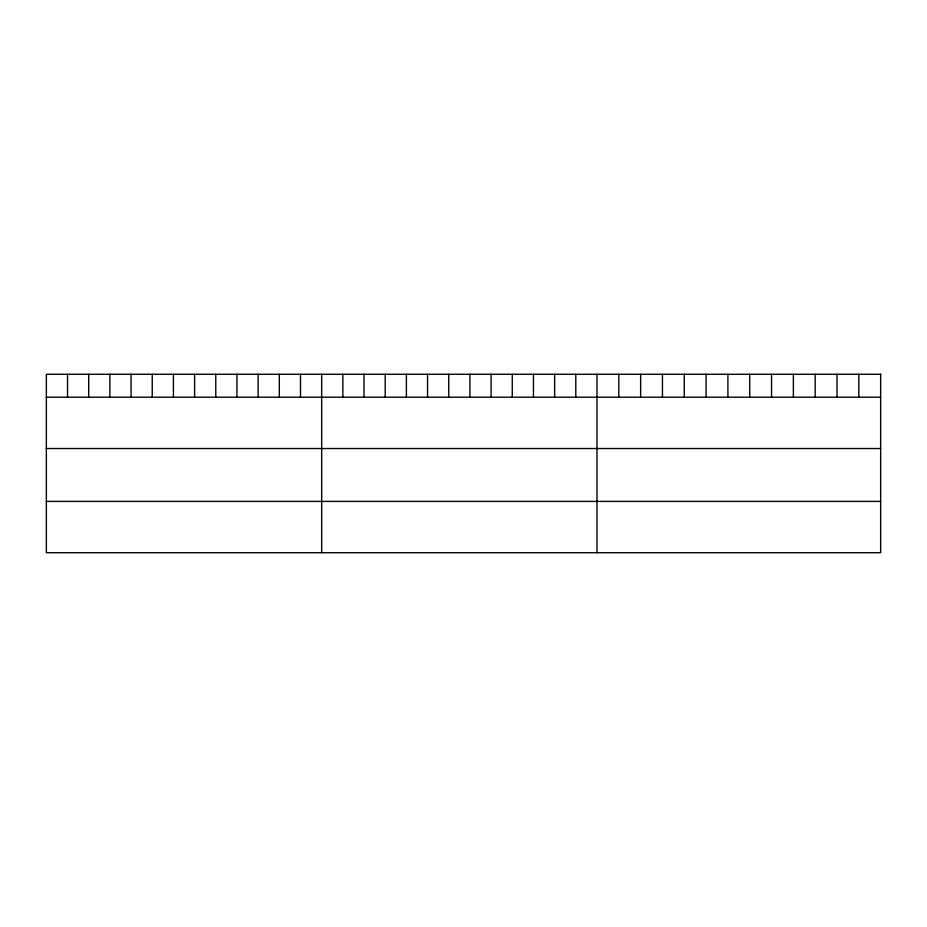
<?xml version="1.0" encoding="UTF-8"?>
<svg xmlns="http://www.w3.org/2000/svg" width="927" height="927" viewBox="0 0 927 927"><rect width="100%" height="100%" fill="white"/><g stroke="black" fill="none" stroke-linecap="round" stroke-linejoin="round"><path stroke-width="1.39" d="M46.35 397.208L880.65 397.208M46.35 448.529L880.65 448.529M46.35 501.403L880.65 501.403M858.831 374.276L858.831 397.208M837.011 374.276L837.011 397.208M815.192 374.276L815.192 397.208M793.373 374.276L793.373 397.208M771.554 374.276L771.554 397.208M749.734 374.276L749.734 397.208M727.904 374.276L727.904 397.208M706.084 374.276L706.084 397.208M684.265 374.276L684.265 397.208M662.446 374.276L662.446 397.208M640.627 374.276L640.627 397.208M618.807 374.276L618.807 397.208M596.988 374.276L596.988 552.724M575.806 374.276L575.806 397.208M554.636 374.276L554.636 397.208M533.454 374.276L533.454 397.208M512.272 374.276L512.272 397.208M491.101 374.276L491.101 397.208M469.919 374.276L469.919 397.208M448.738 374.276L448.738 397.208M427.556 374.276L427.556 397.208M406.385 374.276L406.385 397.208M385.203 374.276L385.203 397.208M364.021 374.276L364.021 397.208M342.851 374.276L342.851 397.208M321.669 374.276L321.669 552.724M300.487 374.276L300.487 397.208M279.317 374.276L279.317 397.208M258.135 374.276L258.135 397.208M236.953 374.276L236.953 397.208M215.782 374.276L215.782 397.208M194.6 374.276L194.6 397.208M173.419 374.276L173.419 397.208M152.237 374.276L152.237 397.208M131.066 374.276L131.066 397.208M109.884 374.276L109.884 397.208M88.702 374.276L88.702 397.208M67.532 374.276L67.532 397.208M880.65 374.276L46.35 374.276L46.35 552.724L880.65 552.724L880.65 374.276"/></g></svg>
